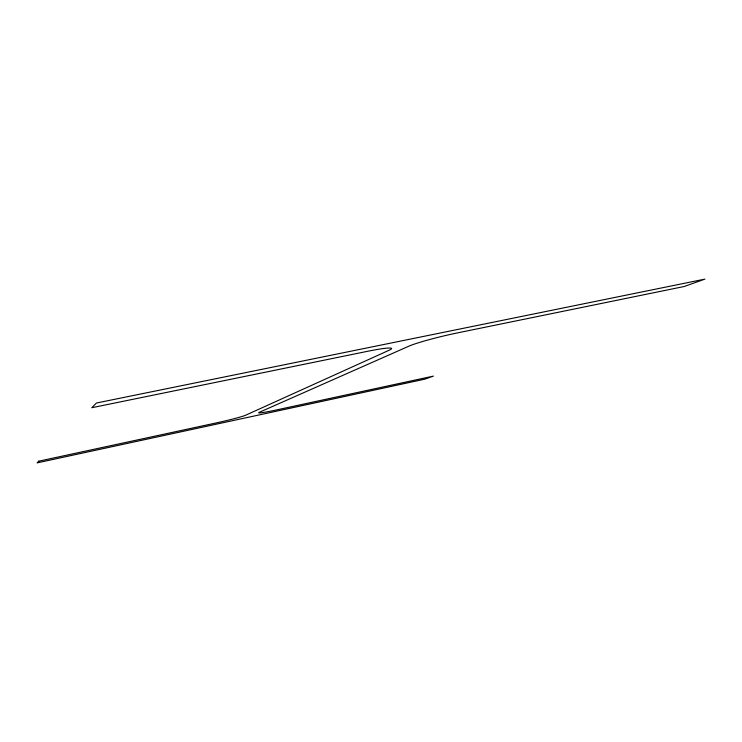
<?xml version="1.0" encoding="UTF-8"?>
<svg xmlns="http://www.w3.org/2000/svg" width="742" height="742" viewBox="0 0 742 742"><rect width="100%" height="100%" fill="white"/><g stroke="black" fill="none" stroke-linecap="round" stroke-linejoin="round"><path stroke-width="1.11" d="M38.788 461.181L37.1 462.887L424.869 379.153L433.402 376.111L276.618 409.909A25.015 1.298 -13 0 1 259.45 412.246L408.888 346.171A37.341 2.847 -13.6 0 1 457.387 332.917L684.207 286.505L704.9 279.113L96.451 403.017L91.776 407.729L367.03 351.411A38.055 3.005 -13.3 0 1 389.114 350.243L245.621 415.223A25.506 1.345 -12.9 0 1 216.182 422.94L38.788 461.181"/></g></svg>
